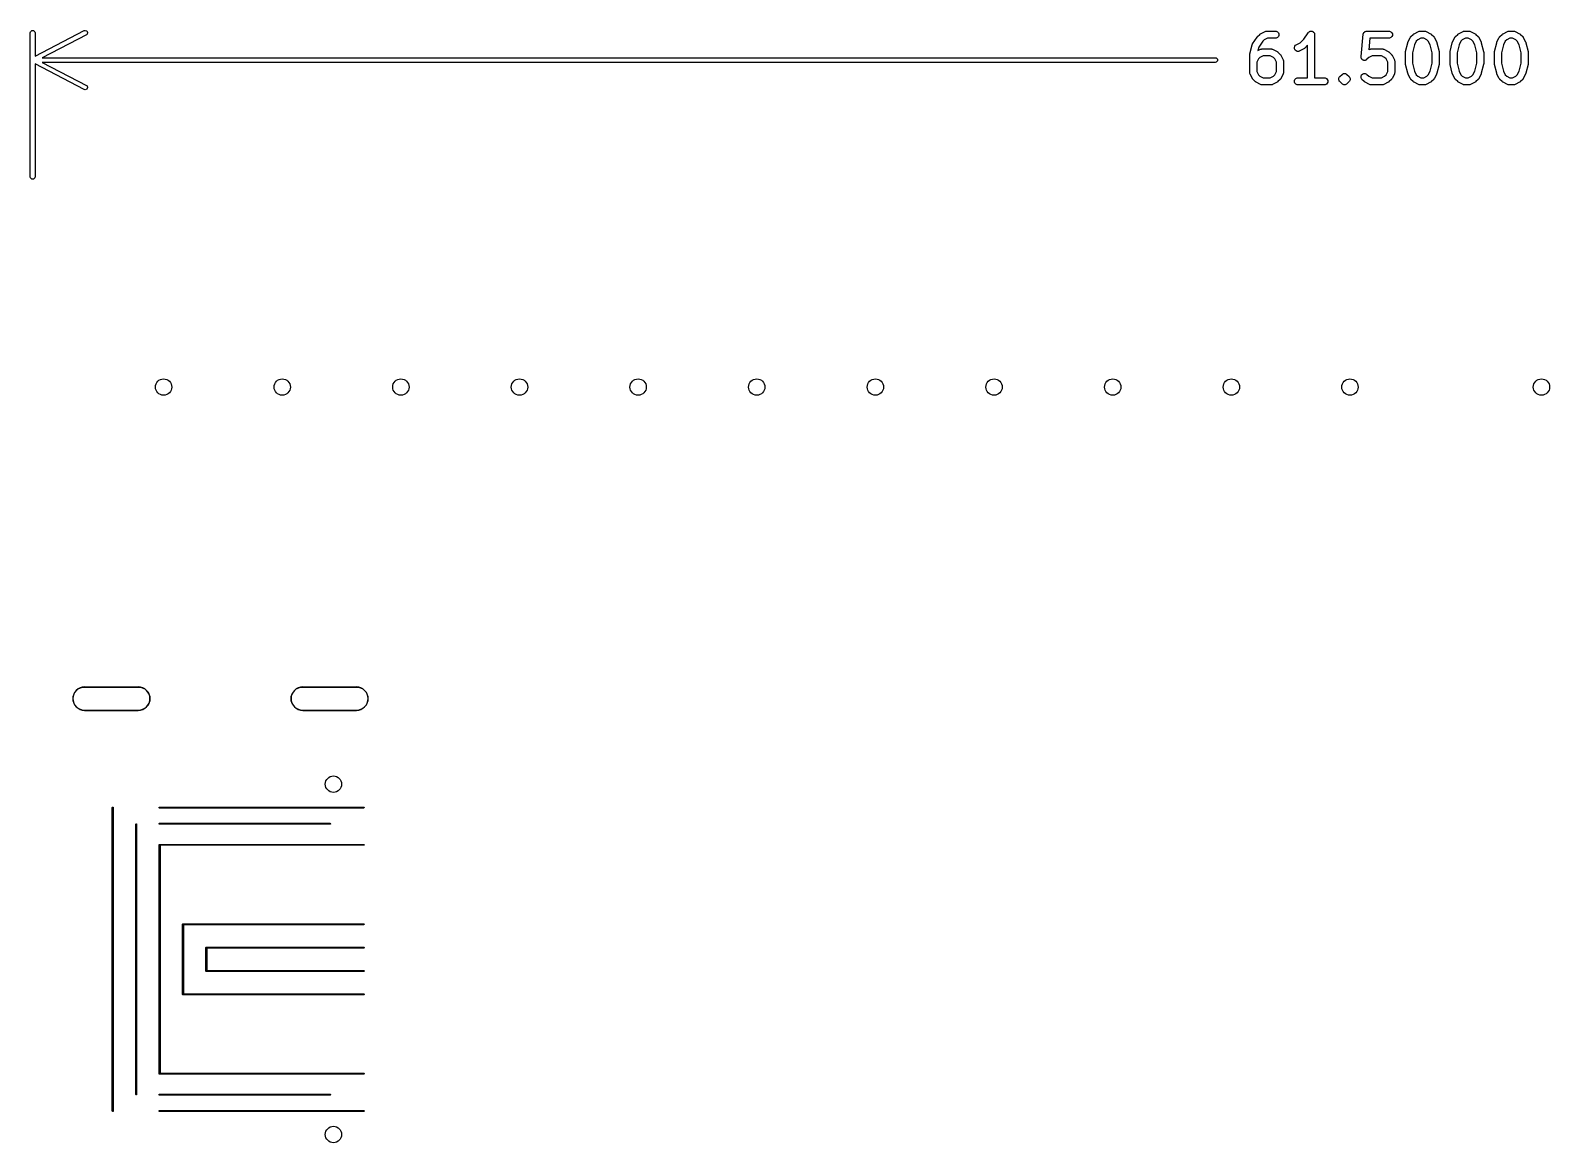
# Model space of a CAD drawing. Extents: x 2.08 to 4.67, y -4.81 to -2.77.
# Drawn here: x 2.085 to 3.365, y -3.708 to -2.77 of the extents above; entities that cross this region are included whole.
import ezdxf

# ---------------------------------------------------------------- set-up
doc = ezdxf.new("R2010")
doc.units = 0
doc.header["$MEASUREMENT"] = 0
doc.layers.add('BLACK', color=7, linetype='CONTINUOUS')

msp = doc.modelspace()

# ---------------------------------------------------------------- linework, layer by layer
at = {"layer": 'BLACK', "linetype": 'CONTINUOUS'}
for p, q in [((2.0846, -2.7722), (2.0848, -2.7714)), ((2.0846, -2.8937), (2.0846, -2.7722)), ((2.0848, -2.7714), (2.0859, -2.7704)), ((2.0859, -2.7704), (2.0874, -2.7704)), ((2.0874, -2.7704), (2.0884, -2.7714)), ((2.0884, -2.7714), (2.0886, -2.7722)), ((2.0886, -2.792), (2.1301, -2.7704)), ((2.0886, -2.7722), (2.0886, -2.792)), ((2.1319, -2.7739), (2.0947, -2.7933)), ((2.1301, -2.7704), (2.1308, -2.7702)), ((2.1308, -2.7702), (2.1322, -2.7707)), ((2.1325, -2.7735), (2.1319, -2.7739)), ((2.1322, -2.7707), (2.1329, -2.772)), ((2.1329, -2.772), (2.1325, -2.7735)), ((3.1148, -2.7815), (3.1186, -2.7759)), ((3.1186, -2.7759), (3.1187, -2.7757)), ((3.1186, -2.7759), (3.1186, -2.7759)), ((3.1186, -2.7759), (3.1186, -2.7759)), ((3.1187, -2.7757), (3.1189, -2.7755)), ((3.1189, -2.7755), (3.1208, -2.7736)), ((3.1189, -2.7755), (3.1189, -2.7755)), ((3.1189, -2.7755), (3.1189, -2.7755)), ((3.1208, -2.7736), (3.121, -2.7734)), ((3.121, -2.7734), (3.1211, -2.7734)), ((3.1211, -2.7734), (3.1212, -2.7733)), ((3.1212, -2.7733), (3.1213, -2.7732)), ((3.1213, -2.7732), (3.1216, -2.773)), ((3.1213, -2.7732), (3.1213, -2.7732)), ((3.1216, -2.773), (3.1253, -2.7712)), ((3.1246, -2.7781), (3.1233, -2.7794)), ((3.1273, -2.7768), (3.1246, -2.7781)), ((3.1253, -2.7712), (3.1259, -2.771)), ((3.1259, -2.771), (3.126, -2.771)), ((3.126, -2.771), (3.1261, -2.7709)), ((3.1261, -2.7709), (3.1266, -2.7709)), ((3.1266, -2.7709), (3.1341, -2.7709)), ((3.1341, -2.7768), (3.1273, -2.7768)), ((3.1341, -2.7709), (3.1347, -2.7709)), ((3.1347, -2.7767), (3.1341, -2.7768)), ((3.1347, -2.7709), (3.1358, -2.7714)), ((3.1358, -2.7763), (3.1347, -2.7767)), ((3.1358, -2.7714), (3.1366, -2.7722)), ((3.1366, -2.7755), (3.1358, -2.7763)), ((3.1366, -2.7722), (3.137, -2.7732)), ((3.137, -2.7744), (3.1366, -2.7755)), ((3.137, -2.7732), (3.137, -2.7744)), ((3.1549, -2.7808), (3.1581, -2.7776)), ((3.1581, -2.7776), (3.1617, -2.7722)), ((3.1617, -2.7722), (3.162, -2.7717)), ((3.1617, -2.7722), (3.1617, -2.7722)), ((3.1617, -2.7722), (3.1617, -2.7722)), ((3.1617, -2.7722), (3.1617, -2.7722)), ((3.162, -2.7717), (3.1623, -2.7716)), ((3.1623, -2.7716), (3.1625, -2.7714)), ((3.1625, -2.7714), (3.1628, -2.7712)), ((3.1628, -2.7712), (3.163, -2.7711)), ((3.163, -2.7711), (3.1633, -2.771)), ((3.1633, -2.771), (3.1636, -2.7709)), ((3.1636, -2.7709), (3.1638, -2.7709)), ((3.1638, -2.7709), (3.1641, -2.7709)), ((3.1641, -2.7709), (3.1644, -2.7709)), ((3.1644, -2.7709), (3.1647, -2.7709)), ((3.1647, -2.7709), (3.165, -2.771)), ((3.165, -2.771), (3.1653, -2.7711)), ((3.1653, -2.7711), (3.1655, -2.7712)), ((3.1655, -2.7712), (3.1658, -2.7714)), ((3.1658, -2.7714), (3.166, -2.7716)), ((3.166, -2.7716), (3.1662, -2.7717)), ((3.1662, -2.7717), (3.1664, -2.772)), ((3.1664, -2.772), (3.1666, -2.7722)), ((3.1666, -2.7722), (3.1667, -2.7724)), ((3.1667, -2.7724), (3.1669, -2.7727)), ((3.1669, -2.7727), (3.1669, -2.773)), ((3.1669, -2.773), (3.167, -2.7732)), ((3.167, -2.7732), (3.1671, -2.7738)), ((3.1671, -2.7738), (3.1671, -2.7738)), ((3.1671, -2.7738), (3.1671, -2.7738)), ((3.1671, -2.7738), (3.1671, -2.7738)), ((3.1671, -2.7738), (3.1671, -2.8102)), ((3.2062, -2.7923), (3.2081, -2.7735)), ((3.2081, -2.7732), (3.2082, -2.773)), ((3.2081, -2.7733), (3.2081, -2.7732)), ((3.2081, -2.7732), (3.2081, -2.7732)), ((3.2081, -2.7735), (3.2081, -2.7733)), ((3.2082, -2.773), (3.2084, -2.7726)), ((3.2084, -2.7726), (3.2085, -2.7722)), ((3.2085, -2.7722), (3.2087, -2.7721)), ((3.2087, -2.7719), (3.2091, -2.7717)), ((3.2087, -2.7721), (3.2087, -2.7719)), ((3.2091, -2.7717), (3.2094, -2.7714)), ((3.2094, -2.7714), (3.2095, -2.7713)), ((3.2095, -2.7713), (3.2096, -2.7712)), ((3.2096, -2.7712), (3.21, -2.7711)), ((3.21, -2.7711), (3.2104, -2.7709)), ((3.2104, -2.7709), (3.2106, -2.7709)), ((3.2106, -2.7709), (3.2107, -2.7709)), ((3.2107, -2.7709), (3.2108, -2.7709)), ((3.2108, -2.7709), (3.211, -2.7709)), ((3.211, -2.7709), (3.2298, -2.7709)), ((3.2137, -2.7768), (3.2127, -2.7865)), ((3.2298, -2.7768), (3.2137, -2.7768)), ((3.2298, -2.7709), (3.2303, -2.7709)), ((3.2303, -2.7767), (3.2298, -2.7768)), ((3.2303, -2.7709), (3.2314, -2.7714)), ((3.2314, -2.7763), (3.2303, -2.7767)), ((3.2314, -2.7714), (3.2322, -2.7722)), ((3.2322, -2.7755), (3.2314, -2.7763)), ((3.2322, -2.7722), (3.2326, -2.7732)), ((3.2326, -2.7744), (3.2322, -2.7755)), ((3.2326, -2.7732), (3.2326, -2.7744)), ((3.2459, -2.78), (3.2477, -2.7762)), ((3.2477, -2.7762), (3.2479, -2.776)), ((3.2479, -2.7759), (3.248, -2.7758)), ((3.2479, -2.776), (3.2479, -2.7759)), ((3.248, -2.7758), (3.2481, -2.7757)), ((3.248, -2.7758), (3.248, -2.7758)), ((3.2481, -2.7757), (3.2483, -2.7755)), ((3.2483, -2.7755), (3.2502, -2.7736)), ((3.2502, -2.7736), (3.2504, -2.7734)), ((3.2504, -2.7734), (3.2505, -2.7733)), ((3.2504, -2.7734), (3.2504, -2.7734)), ((3.2505, -2.7733), (3.2506, -2.7732)), ((3.2506, -2.7732), (3.2507, -2.7732)), ((3.2507, -2.7732), (3.2509, -2.773)), ((3.2509, -2.773), (3.2547, -2.7712)), ((3.254, -2.7781), (3.2528, -2.7793)), ((3.2567, -2.7768), (3.254, -2.7781)), ((3.2547, -2.7712), (3.2552, -2.771)), ((3.2552, -2.771), (3.2553, -2.771)), ((3.2553, -2.771), (3.2554, -2.7709)), ((3.2554, -2.7709), (3.256, -2.7709)), ((3.256, -2.7709), (3.2597, -2.7709)), ((3.2591, -2.7768), (3.2567, -2.7768)), ((3.2617, -2.7781), (3.2591, -2.7768)), ((3.2597, -2.7709), (3.2603, -2.7709)), ((3.2603, -2.7709), (3.2604, -2.771)), ((3.2604, -2.771), (3.2605, -2.771)), ((3.2605, -2.771), (3.2611, -2.7712)), ((3.2611, -2.7712), (3.2648, -2.773)), ((3.2629, -2.7793), (3.2617, -2.7781)), ((3.2648, -2.773), (3.2651, -2.7732)), ((3.2651, -2.7732), (3.2651, -2.7732)), ((3.2651, -2.7732), (3.2652, -2.7733)), ((3.2652, -2.7733), (3.2653, -2.7734)), ((3.2653, -2.7734), (3.2654, -2.7734)), ((3.2654, -2.7734), (3.2656, -2.7736)), ((3.2656, -2.7736), (3.2675, -2.7755)), ((3.2675, -2.7755), (3.2676, -2.7757)), ((3.2676, -2.7757), (3.2677, -2.7758)), ((3.2677, -2.7758), (3.2678, -2.7758)), ((3.2678, -2.7758), (3.2678, -2.7759)), ((3.2678, -2.7759), (3.2679, -2.776)), ((3.2679, -2.776), (3.268, -2.7762)), ((3.268, -2.7762), (3.2699, -2.78)), ((3.2834, -2.78), (3.2852, -2.7762)), ((3.2852, -2.7762), (3.2854, -2.776)), ((3.2854, -2.7759), (3.2855, -2.7758)), ((3.2854, -2.776), (3.2854, -2.7759)), ((3.2855, -2.7758), (3.2856, -2.7757)), ((3.2855, -2.7758), (3.2855, -2.7758)), ((3.2856, -2.7757), (3.2858, -2.7755)), ((3.2858, -2.7755), (3.2877, -2.7736)), ((3.2877, -2.7736), (3.2879, -2.7734)), ((3.2879, -2.7734), (3.288, -2.7733)), ((3.2879, -2.7734), (3.2879, -2.7734)), ((3.288, -2.7733), (3.2881, -2.7732)), ((3.2881, -2.7732), (3.2882, -2.7732)), ((3.2882, -2.7732), (3.2884, -2.773)), ((3.2884, -2.773), (3.2922, -2.7712)), ((3.2915, -2.7781), (3.2903, -2.7793)), ((3.2942, -2.7768), (3.2915, -2.7781)), ((3.2922, -2.7712), (3.2927, -2.771)), ((3.2927, -2.771), (3.2928, -2.771)), ((3.2928, -2.771), (3.2929, -2.7709)), ((3.2929, -2.7709), (3.2935, -2.7709)), ((3.2935, -2.7709), (3.2972, -2.7709)), ((3.2965, -2.7768), (3.2942, -2.7768)), ((3.2992, -2.7781), (3.2965, -2.7768)), ((3.2972, -2.7709), (3.2978, -2.7709)), ((3.2978, -2.7709), (3.2979, -2.771)), ((3.2979, -2.771), (3.298, -2.771)), ((3.298, -2.771), (3.2986, -2.7712)), ((3.2986, -2.7712), (3.3023, -2.773)), ((3.3004, -2.7793), (3.2992, -2.7781)), ((3.3023, -2.773), (3.3026, -2.7732)), ((3.3026, -2.7732), (3.3026, -2.7732)), ((3.3026, -2.7732), (3.3027, -2.7733)), ((3.3027, -2.7733), (3.3028, -2.7734)), ((3.3028, -2.7734), (3.3029, -2.7734)), ((3.3029, -2.7734), (3.3031, -2.7736)), ((3.3031, -2.7736), (3.305, -2.7755)), ((3.305, -2.7755), (3.3051, -2.7757)), ((3.3051, -2.7757), (3.3052, -2.7758)), ((3.3052, -2.7758), (3.3053, -2.7758)), ((3.3053, -2.7758), (3.3053, -2.7759)), ((3.3053, -2.7759), (3.3054, -2.776)), ((3.3054, -2.776), (3.3055, -2.7762)), ((3.3055, -2.7762), (3.3074, -2.78)), ((3.3208, -2.78), (3.3227, -2.7762)), ((3.3227, -2.7762), (3.3229, -2.776)), ((3.3229, -2.7759), (3.323, -2.7758)), ((3.3229, -2.776), (3.3229, -2.7759)), ((3.323, -2.7758), (3.3231, -2.7757)), ((3.323, -2.7758), (3.323, -2.7758)), ((3.3231, -2.7757), (3.3233, -2.7755)), ((3.3233, -2.7755), (3.3252, -2.7736)), ((3.3252, -2.7736), (3.3254, -2.7734)), ((3.3254, -2.7734), (3.3255, -2.7733)), ((3.3254, -2.7734), (3.3254, -2.7734)), ((3.3255, -2.7733), (3.3256, -2.7732)), ((3.3256, -2.7732), (3.3257, -2.7732)), ((3.3257, -2.7732), (3.3259, -2.773)), ((3.3259, -2.773), (3.3297, -2.7712)), ((3.329, -2.7781), (3.3278, -2.7793)), ((3.3317, -2.7768), (3.329, -2.7781)), ((3.3297, -2.7712), (3.3302, -2.771)), ((3.3302, -2.771), (3.3303, -2.771)), ((3.3303, -2.771), (3.3304, -2.7709)), ((3.3304, -2.7709), (3.331, -2.7709)), ((3.331, -2.7709), (3.3347, -2.7709)), ((3.334, -2.7768), (3.3317, -2.7768)), ((3.3367, -2.7781), (3.334, -2.7768)), ((3.3347, -2.7709), (3.3353, -2.7709)), ((3.3353, -2.7709), (3.3354, -2.771)), ((3.3354, -2.771), (3.3355, -2.771)), ((3.3355, -2.771), (3.3361, -2.7712)), ((3.3361, -2.7712), (3.3398, -2.773)), ((3.3379, -2.7793), (3.3367, -2.7781)), ((3.3398, -2.773), (3.3401, -2.7732)), ((3.3401, -2.7732), (3.3401, -2.7732)), ((3.3401, -2.7732), (3.3402, -2.7733)), ((3.3402, -2.7733), (3.3403, -2.7734)), ((3.3403, -2.7734), (3.3404, -2.7734)), ((3.3404, -2.7734), (3.3406, -2.7736)), ((3.3406, -2.7736), (3.3425, -2.7755)), ((3.3425, -2.7755), (3.3426, -2.7757)), ((3.3426, -2.7757), (3.3427, -2.7758)), ((3.3427, -2.7758), (3.3428, -2.7758)), ((3.3428, -2.7758), (3.3428, -2.7759)), ((3.3428, -2.7759), (3.3428, -2.776)), ((3.3428, -2.776), (3.343, -2.7762)), ((3.343, -2.7762), (3.3449, -2.78)), ((3.1124, -2.7905), (3.1125, -2.7903)), ((3.1124, -2.7906), (3.1124, -2.7905)), ((3.1124, -2.7907), (3.1124, -2.7906)), ((3.1124, -2.8057), (3.1124, -2.7907)), ((3.1125, -2.79), (3.1144, -2.7825)), ((3.1125, -2.7901), (3.1125, -2.79)), ((3.1125, -2.7903), (3.1125, -2.7901)), ((3.1125, -2.7901), (3.1125, -2.7901)), ((3.1144, -2.7825), (3.1145, -2.7821)), ((3.1145, -2.7821), (3.1146, -2.782)), ((3.1145, -2.7821), (3.1145, -2.7821)), ((3.1146, -2.7819), (3.1148, -2.7815)), ((3.1146, -2.782), (3.1146, -2.7819)), ((3.1146, -2.7819), (3.1146, -2.7819)), ((3.12, -2.7844), (3.1193, -2.7873)), ((3.1193, -2.7873), (3.1216, -2.7862)), ((3.1233, -2.7794), (3.12, -2.7844)), ((3.1216, -2.7862), (3.1221, -2.786)), ((3.1221, -2.786), (3.1222, -2.786)), ((3.1222, -2.786), (3.1223, -2.7859)), ((3.1223, -2.7859), (3.1229, -2.7859)), ((3.1229, -2.7859), (3.1304, -2.7859)), ((3.1304, -2.7859), (3.131, -2.7859)), ((3.131, -2.7859), (3.1311, -2.786)), ((3.1311, -2.786), (3.1312, -2.786)), ((3.1312, -2.786), (3.1317, -2.7862)), ((3.1317, -2.7862), (3.1355, -2.788)), ((3.1355, -2.788), (3.1357, -2.7882)), ((3.1357, -2.7882), (3.1358, -2.7882)), ((3.1358, -2.7882), (3.1359, -2.7883)), ((3.1359, -2.7883), (3.1359, -2.7884)), ((3.1359, -2.7884), (3.136, -2.7884)), ((3.136, -2.7884), (3.1362, -2.7886)), ((3.1362, -2.7886), (3.1381, -2.7905)), ((3.1381, -2.7905), (3.1383, -2.7907)), ((3.1383, -2.7907), (3.1383, -2.7907)), ((3.1383, -2.7907), (3.1384, -2.7908)), ((3.1384, -2.7908), (3.1385, -2.7909)), ((3.1385, -2.7909), (3.1385, -2.791)), ((3.1385, -2.791), (3.1387, -2.7912)), ((3.1387, -2.7912), (3.1405, -2.795)), ((3.15, -2.7847), (3.1503, -2.7836)), ((3.15, -2.7858), (3.15, -2.7847)), ((3.1506, -2.7869), (3.15, -2.7858)), ((3.1503, -2.7836), (3.1511, -2.7827)), ((3.1514, -2.7876), (3.1506, -2.7869)), ((3.1511, -2.7827), (3.1516, -2.7824)), ((3.1525, -2.788), (3.1514, -2.7876)), ((3.1516, -2.7824), (3.1549, -2.7808)), ((3.1537, -2.7879), (3.1525, -2.788)), ((3.1542, -2.7877), (3.1537, -2.7879)), ((3.158, -2.7858), (3.1542, -2.7877)), ((3.1582, -2.7857), (3.158, -2.7858)), ((3.1583, -2.7856), (3.1582, -2.7857)), ((3.1584, -2.7856), (3.1583, -2.7856)), ((3.1585, -2.7855), (3.1584, -2.7855)), ((3.1584, -2.7855), (3.1584, -2.7856)), ((3.1587, -2.7853), (3.1585, -2.7855)), ((3.1612, -2.7828), (3.1587, -2.7853)), ((3.1612, -2.8102), (3.1612, -2.7828)), ((3.2127, -2.7865), (3.2134, -2.7862)), ((3.2134, -2.7862), (3.214, -2.786)), ((3.214, -2.786), (3.2141, -2.786)), ((3.2141, -2.786), (3.2142, -2.7859)), ((3.2142, -2.7859), (3.2148, -2.7859)), ((3.2148, -2.7859), (3.2241, -2.7859)), ((3.2241, -2.7859), (3.2247, -2.7859)), ((3.2247, -2.7859), (3.2248, -2.786)), ((3.2248, -2.786), (3.2249, -2.786)), ((3.2249, -2.786), (3.2254, -2.7862)), ((3.2254, -2.7862), (3.2292, -2.788)), ((3.2292, -2.788), (3.2294, -2.7882)), ((3.2294, -2.7882), (3.2295, -2.7882)), ((3.2295, -2.7882), (3.2296, -2.7883)), ((3.2296, -2.7883), (3.2297, -2.7884)), ((3.2297, -2.7884), (3.2297, -2.7884)), ((3.2297, -2.7884), (3.23, -2.7886)), ((3.23, -2.7886), (3.2318, -2.7905)), ((3.2318, -2.7905), (3.232, -2.7907)), ((3.232, -2.7907), (3.2321, -2.7907)), ((3.2321, -2.7907), (3.2321, -2.7908)), ((3.2321, -2.7908), (3.2322, -2.7909)), ((3.2322, -2.7909), (3.2322, -2.791)), ((3.2322, -2.791), (3.2324, -2.7912)), ((3.2324, -2.7912), (3.2343, -2.795)), ((3.2437, -2.7882), (3.2438, -2.7881)), ((3.2437, -2.7885), (3.2437, -2.7882)), ((3.2437, -2.7882), (3.2437, -2.7882)), ((3.2437, -2.7887), (3.2437, -2.7885)), ((3.2437, -2.7888), (3.2437, -2.7887)), ((3.2437, -2.7887), (3.2437, -2.7887)), ((3.2437, -2.7982), (3.2437, -2.7888)), ((3.2438, -2.7881), (3.2456, -2.7806)), ((3.2456, -2.7806), (3.2457, -2.7806)), ((3.2457, -2.7803), (3.2458, -2.78)), ((3.2457, -2.7805), (3.2457, -2.7803)), ((3.2457, -2.7806), (3.2457, -2.7805)), ((3.2458, -2.78), (3.2458, -2.78)), ((3.2458, -2.78), (3.2459, -2.78)), ((3.2513, -2.7823), (3.2496, -2.7892)), ((3.2496, -2.7892), (3.2496, -2.7978)), ((3.2528, -2.7793), (3.2513, -2.7823)), ((3.2645, -2.7823), (3.2629, -2.7793)), ((3.2662, -2.7892), (3.2645, -2.7823)), ((3.2662, -2.7978), (3.2662, -2.7892)), ((3.2699, -2.78), (3.2699, -2.78)), ((3.2699, -2.78), (3.2699, -2.78)), ((3.2699, -2.78), (3.27, -2.7803)), ((3.27, -2.7803), (3.2701, -2.7805)), ((3.2701, -2.7805), (3.2701, -2.7806)), ((3.2701, -2.7806), (3.2701, -2.7806)), ((3.2701, -2.7806), (3.272, -2.7881)), ((3.272, -2.7881), (3.272, -2.7882)), ((3.272, -2.7882), (3.272, -2.7882)), ((3.272, -2.7882), (3.272, -2.7885)), ((3.272, -2.7885), (3.2721, -2.7887)), ((3.2721, -2.7887), (3.2721, -2.7887)), ((3.2721, -2.7887), (3.2721, -2.7888)), ((3.2721, -2.7888), (3.2721, -2.7982)), ((3.2812, -2.7882), (3.2813, -2.7881)), ((3.2812, -2.7885), (3.2812, -2.7882)), ((3.2812, -2.7882), (3.2812, -2.7882)), ((3.2812, -2.7887), (3.2812, -2.7885)), ((3.2812, -2.7888), (3.2812, -2.7887)), ((3.2812, -2.7887), (3.2812, -2.7887)), ((3.2812, -2.7982), (3.2812, -2.7888)), ((3.2813, -2.7881), (3.2831, -2.7806)), ((3.2831, -2.7805), (3.2832, -2.7803)), ((3.2831, -2.7806), (3.2831, -2.7805)), ((3.2831, -2.7806), (3.2831, -2.7806)), ((3.2832, -2.7803), (3.2833, -2.78)), ((3.2833, -2.78), (3.2833, -2.78)), ((3.2833, -2.78), (3.2834, -2.78)), ((3.2888, -2.7823), (3.2871, -2.7892)), ((3.2871, -2.7892), (3.2871, -2.7978)), ((3.2903, -2.7793), (3.2888, -2.7823)), ((3.302, -2.7823), (3.3004, -2.7793)), ((3.3037, -2.7892), (3.302, -2.7823)), ((3.3037, -2.7978), (3.3037, -2.7892)), ((3.3074, -2.78), (3.3074, -2.78)), ((3.3074, -2.78), (3.3074, -2.78)), ((3.3074, -2.78), (3.3075, -2.7803)), ((3.3075, -2.7803), (3.3076, -2.7805)), ((3.3076, -2.7805), (3.3076, -2.7806)), ((3.3076, -2.7806), (3.3076, -2.7806)), ((3.3076, -2.7806), (3.3095, -2.7881)), ((3.3095, -2.7881), (3.3095, -2.7882)), ((3.3095, -2.7882), (3.3095, -2.7882)), ((3.3095, -2.7882), (3.3095, -2.7885)), ((3.3095, -2.7885), (3.3096, -2.7887)), ((3.3096, -2.7887), (3.3096, -2.7887)), ((3.3096, -2.7887), (3.3096, -2.7888)), ((3.3096, -2.7888), (3.3096, -2.7982)), ((3.3187, -2.7882), (3.3188, -2.7881)), ((3.3187, -2.7885), (3.3187, -2.7882)), ((3.3187, -2.7882), (3.3187, -2.7882)), ((3.3187, -2.7887), (3.3187, -2.7885)), ((3.3187, -2.7888), (3.3187, -2.7887)), ((3.3187, -2.7887), (3.3187, -2.7887)), ((3.3187, -2.7982), (3.3187, -2.7888)), ((3.3188, -2.7881), (3.3206, -2.7806)), ((3.3206, -2.7805), (3.3207, -2.7803)), ((3.3206, -2.7806), (3.3206, -2.7805)), ((3.3206, -2.7806), (3.3206, -2.7806)), ((3.3207, -2.7803), (3.3208, -2.78)), ((3.3208, -2.78), (3.3208, -2.78)), ((3.3208, -2.78), (3.3208, -2.78)), ((3.3263, -2.7823), (3.3246, -2.7892)), ((3.3246, -2.7892), (3.3246, -2.7978)), ((3.3278, -2.7793), (3.3263, -2.7823)), ((3.3395, -2.7823), (3.3379, -2.7793)), ((3.3412, -2.7892), (3.3395, -2.7823)), ((3.3412, -2.7978), (3.3412, -2.7892)), ((3.3449, -2.78), (3.3449, -2.78)), ((3.3449, -2.78), (3.3449, -2.78)), ((3.3449, -2.78), (3.345, -2.7803)), ((3.345, -2.7803), (3.3451, -2.7805)), ((3.3451, -2.7805), (3.3451, -2.7806)), ((3.3451, -2.7806), (3.3451, -2.7806)), ((3.3451, -2.7806), (3.347, -2.7881)), ((3.347, -2.7881), (3.347, -2.7882)), ((3.347, -2.7882), (3.347, -2.7882)), ((3.347, -2.7882), (3.347, -2.7885)), ((3.347, -2.7885), (3.3471, -2.7887)), ((3.3471, -2.7887), (3.3471, -2.7887)), ((3.3471, -2.7887), (3.3471, -2.7888)), ((3.3471, -2.7888), (3.3471, -2.7982)), ((2.1301, -2.8201), (2.0886, -2.7985)), ((2.0886, -2.7985), (2.0886, -2.8937)), ((2.0947, -2.7933), (3.0833, -2.7933)), ((3.0833, -2.7972), (2.0947, -2.7972)), ((2.0947, -2.7972), (2.1319, -2.8166)), ((3.0833, -2.7933), (3.084, -2.7935)), ((3.084, -2.7971), (3.0833, -2.7972)), ((3.084, -2.7935), (3.0851, -2.7945)), ((3.0851, -2.796), (3.084, -2.7971)), ((3.0851, -2.7945), (3.0851, -2.796)), ((3.1197, -2.7943), (3.1183, -2.797)), ((3.1183, -2.797), (3.1183, -2.805)), ((3.1209, -2.7931), (3.1197, -2.7943)), ((3.1236, -2.7918), (3.1209, -2.7931)), ((3.1297, -2.7918), (3.1236, -2.7918)), ((3.1324, -2.7931), (3.1297, -2.7918)), ((3.1336, -2.7943), (3.1324, -2.7931)), ((3.1349, -2.797), (3.1336, -2.7943)), ((3.1349, -2.805), (3.1349, -2.797)), ((3.1405, -2.795), (3.1407, -2.7955)), ((3.1407, -2.7955), (3.1407, -2.7956)), ((3.1407, -2.7956), (3.1408, -2.7957)), ((3.1408, -2.7957), (3.1408, -2.7963)), ((3.1408, -2.7963), (3.1408, -2.8057)), ((3.2062, -2.7928), (3.2062, -2.7923)), ((3.2062, -2.793), (3.2062, -2.7928)), ((3.2062, -2.7931), (3.2062, -2.793)), ((3.2064, -2.7935), (3.2062, -2.7931)), ((3.2065, -2.7939), (3.2064, -2.7935)), ((3.2066, -2.7941), (3.2065, -2.7939)), ((3.2067, -2.7942), (3.2066, -2.7941)), ((3.207, -2.7945), (3.2067, -2.7942)), ((3.2073, -2.7948), (3.207, -2.7945)), ((3.2074, -2.7949), (3.2073, -2.7948)), ((3.2075, -2.795), (3.2074, -2.7949)), ((3.2079, -2.7952), (3.2075, -2.795)), ((3.2083, -2.7954), (3.2079, -2.7952)), ((3.2084, -2.7954), (3.2083, -2.7954)), ((3.2086, -2.7955), (3.2084, -2.7954)), ((3.209, -2.7955), (3.2086, -2.7955)), ((3.2094, -2.7955), (3.209, -2.7955)), ((3.2096, -2.7955), (3.2094, -2.7955)), ((3.2097, -2.7955), (3.2096, -2.7955)), ((3.2101, -2.7953), (3.2097, -2.7955)), ((3.2105, -2.7952), (3.2101, -2.7953)), ((3.2106, -2.7951), (3.2105, -2.7952)), ((3.2108, -2.795), (3.2106, -2.7951)), ((3.2112, -2.7946), (3.2108, -2.795)), ((3.2128, -2.7931), (3.2112, -2.7946)), ((3.2155, -2.7918), (3.2128, -2.7931)), ((3.2234, -2.7918), (3.2155, -2.7918)), ((3.2261, -2.7931), (3.2234, -2.7918)), ((3.2273, -2.7943), (3.2261, -2.7931)), ((3.2287, -2.797), (3.2273, -2.7943)), ((3.2287, -2.805), (3.2287, -2.797)), ((3.2343, -2.795), (3.2345, -2.7955)), ((3.2345, -2.7955), (3.2345, -2.7956)), ((3.2345, -2.7956), (3.2345, -2.7957)), ((3.2345, -2.7957), (3.2346, -2.7963)), ((3.2346, -2.7963), (3.2346, -2.8057)), ((3.2437, -2.7983), (3.2437, -2.7982)), ((3.2437, -2.7985), (3.2437, -2.7983)), ((3.2437, -2.7983), (3.2437, -2.7983)), ((3.2437, -2.7988), (3.2437, -2.7985)), ((3.2438, -2.7989), (3.2437, -2.7988)), ((3.2437, -2.7988), (3.2437, -2.7988)), ((3.2456, -2.8064), (3.2438, -2.7989)), ((3.2496, -2.7978), (3.2513, -2.8047)), ((3.2645, -2.8047), (3.2662, -2.7978)), ((3.272, -2.7989), (3.2701, -2.8064)), ((3.2721, -2.7983), (3.272, -2.7985)), ((3.272, -2.7985), (3.272, -2.7988)), ((3.272, -2.7988), (3.272, -2.7988)), ((3.272, -2.7988), (3.272, -2.7989)), ((3.2721, -2.7982), (3.2721, -2.7983)), ((3.2721, -2.7983), (3.2721, -2.7983)), ((3.2812, -2.7983), (3.2812, -2.7982)), ((3.2812, -2.7985), (3.2812, -2.7983)), ((3.2812, -2.7983), (3.2812, -2.7983)), ((3.2812, -2.7988), (3.2812, -2.7985)), ((3.2813, -2.7989), (3.2812, -2.7988)), ((3.2812, -2.7988), (3.2812, -2.7988)), ((3.2831, -2.8064), (3.2813, -2.7989)), ((3.2871, -2.7978), (3.2888, -2.8047)), ((3.302, -2.8047), (3.3037, -2.7978)), ((3.3095, -2.7989), (3.3076, -2.8064)), ((3.3096, -2.7983), (3.3095, -2.7985)), ((3.3095, -2.7985), (3.3095, -2.7988)), ((3.3095, -2.7988), (3.3095, -2.7988)), ((3.3095, -2.7988), (3.3095, -2.7989)), ((3.3096, -2.7982), (3.3096, -2.7983)), ((3.3096, -2.7983), (3.3096, -2.7983)), ((3.3187, -2.7983), (3.3187, -2.7982)), ((3.3187, -2.7985), (3.3187, -2.7983)), ((3.3187, -2.7983), (3.3187, -2.7983)), ((3.3187, -2.7988), (3.3187, -2.7985)), ((3.3188, -2.7989), (3.3187, -2.7988)), ((3.3187, -2.7988), (3.3187, -2.7988)), ((3.3206, -2.8064), (3.3188, -2.7989)), ((3.3246, -2.7978), (3.3263, -2.8047)), ((3.3395, -2.8047), (3.3412, -2.7978)), ((3.347, -2.7989), (3.3451, -2.8064)), ((3.3471, -2.7983), (3.347, -2.7985)), ((3.347, -2.7985), (3.347, -2.7988)), ((3.347, -2.7988), (3.347, -2.7988)), ((3.347, -2.7988), (3.347, -2.7989)), ((3.3471, -2.7982), (3.3471, -2.7983)), ((3.3471, -2.7983), (3.3471, -2.7983)), ((2.1319, -2.8166), (2.1325, -2.8171)), ((2.1325, -2.8171), (2.1329, -2.8185)), ((3.1125, -2.8063), (3.1124, -2.8057)), ((3.1125, -2.8064), (3.1125, -2.8063)), ((3.1125, -2.8065), (3.1125, -2.8064)), ((3.1128, -2.807), (3.1125, -2.8065)), ((3.1146, -2.8108), (3.1128, -2.807)), ((3.1148, -2.811), (3.1146, -2.8108)), ((3.1148, -2.8111), (3.1148, -2.811)), ((3.1149, -2.8112), (3.1148, -2.8111)), ((3.115, -2.8113), (3.1149, -2.8112)), ((3.1149, -2.8112), (3.1149, -2.8112)), ((3.1152, -2.8115), (3.115, -2.8113)), ((3.1171, -2.8134), (3.1152, -2.8115)), ((3.1173, -2.8136), (3.1171, -2.8134)), ((3.1174, -2.8137), (3.1173, -2.8136)), ((3.1173, -2.8136), (3.1173, -2.8136)), ((3.1175, -2.8138), (3.1174, -2.8137)), ((3.1176, -2.8138), (3.1175, -2.8138)), ((3.1178, -2.8139), (3.1176, -2.8138)), ((3.1216, -2.8158), (3.1178, -2.8139)), ((3.1183, -2.805), (3.1197, -2.8077)), ((3.1197, -2.8077), (3.1209, -2.8089)), ((3.1209, -2.8089), (3.1236, -2.8102)), ((3.1221, -2.816), (3.1216, -2.8158)), ((3.1222, -2.816), (3.1221, -2.816)), ((3.1223, -2.8161), (3.1222, -2.816)), ((3.1229, -2.8161), (3.1223, -2.8161)), ((3.1304, -2.8161), (3.1229, -2.8161)), ((3.1236, -2.8102), (3.1297, -2.8102)), ((3.1297, -2.8102), (3.1324, -2.8089)), ((3.131, -2.8161), (3.1304, -2.8161)), ((3.1311, -2.816), (3.131, -2.8161)), ((3.1312, -2.816), (3.1311, -2.816)), ((3.1317, -2.8158), (3.1312, -2.816)), ((3.1355, -2.8139), (3.1317, -2.8158)), ((3.1324, -2.8089), (3.1336, -2.8077)), ((3.1336, -2.8077), (3.1349, -2.805)), ((3.1357, -2.8138), (3.1355, -2.8139)), ((3.1358, -2.8138), (3.1357, -2.8138)), ((3.1359, -2.8137), (3.1358, -2.8138)), ((3.136, -2.8136), (3.1359, -2.8136)), ((3.1359, -2.8136), (3.1359, -2.8137)), ((3.1362, -2.8134), (3.136, -2.8136)), ((3.1381, -2.8115), (3.1362, -2.8134)), ((3.1383, -2.8113), (3.1381, -2.8115)), ((3.1384, -2.8112), (3.1383, -2.8112)), ((3.1383, -2.8112), (3.1383, -2.8113)), ((3.1385, -2.8111), (3.1384, -2.8112)), ((3.1387, -2.8108), (3.1385, -2.811)), ((3.1385, -2.811), (3.1385, -2.8111)), ((3.1405, -2.807), (3.1387, -2.8108)), ((3.1407, -2.8065), (3.1405, -2.807)), ((3.1408, -2.8063), (3.1407, -2.8064)), ((3.1407, -2.8064), (3.1407, -2.8065)), ((3.1408, -2.8057), (3.1408, -2.8063)), ((3.15, -2.8126), (3.1504, -2.8115)), ((3.15, -2.8138), (3.15, -2.8126)), ((3.1504, -2.8148), (3.15, -2.8138)), ((3.1504, -2.8115), (3.1512, -2.8107)), ((3.1512, -2.8156), (3.1504, -2.8148)), ((3.1512, -2.8107), (3.1523, -2.8103)), ((3.1523, -2.8161), (3.1512, -2.8156)), ((3.1523, -2.8103), (3.1529, -2.8102)), ((3.1529, -2.8161), (3.1523, -2.8161)), ((3.1529, -2.8102), (3.1612, -2.8102)), ((3.1754, -2.8161), (3.1529, -2.8161)), ((3.1671, -2.8102), (3.1754, -2.8102)), ((3.1754, -2.8102), (3.176, -2.8103)), ((3.176, -2.8161), (3.1754, -2.8161)), ((3.176, -2.8103), (3.177, -2.8107)), ((3.177, -2.8156), (3.176, -2.8161)), ((3.177, -2.8107), (3.1778, -2.8115)), ((3.1778, -2.8148), (3.177, -2.8156)), ((3.1778, -2.8115), (3.1783, -2.8126)), ((3.1783, -2.8138), (3.1778, -2.8148)), ((3.1783, -2.8126), (3.1783, -2.8138)), ((3.1875, -2.8107), (3.1879, -2.8097)), ((3.1875, -2.8119), (3.1875, -2.8107)), ((3.1877, -2.8124), (3.1875, -2.8119)), ((3.1879, -2.8129), (3.1877, -2.8124)), ((3.1879, -2.8097), (3.1883, -2.8092)), ((3.1883, -2.8134), (3.1879, -2.8129)), ((3.1883, -2.8092), (3.1902, -2.8073)), ((3.1902, -2.8153), (3.1883, -2.8134)), ((3.1902, -2.8073), (3.1906, -2.807)), ((3.1906, -2.8156), (3.1902, -2.8153)), ((3.1906, -2.807), (3.1913, -2.8067)), ((3.1906, -2.807), (3.1906, -2.807)), ((3.1917, -2.8161), (3.1906, -2.8156)), ((3.1913, -2.8067), (3.1917, -2.8065)), ((3.1917, -2.8065), (3.1928, -2.8065)), ((3.1928, -2.8161), (3.1917, -2.8161)), ((3.1917, -2.8161), (3.1917, -2.8161)), ((3.1928, -2.8065), (3.1928, -2.8065)), ((3.1928, -2.8065), (3.1932, -2.8067)), ((3.1939, -2.8156), (3.1928, -2.8161)), ((3.1928, -2.8161), (3.1928, -2.8161)), ((3.1932, -2.8067), (3.1939, -2.807)), ((3.1939, -2.807), (3.1939, -2.807)), ((3.1939, -2.807), (3.1943, -2.8073)), ((3.1943, -2.8153), (3.1939, -2.8156)), ((3.1943, -2.8073), (3.1962, -2.8092)), ((3.1962, -2.8134), (3.1943, -2.8153)), ((3.1962, -2.8092), (3.1966, -2.8097)), ((3.1966, -2.8129), (3.1962, -2.8134)), ((3.1966, -2.8097), (3.197, -2.8107)), ((3.197, -2.8119), (3.1966, -2.8129)), ((3.197, -2.8107), (3.197, -2.8107)), ((3.197, -2.8107), (3.197, -2.8119)), ((3.2062, -2.8089), (3.2067, -2.8078)), ((3.2062, -2.81), (3.2062, -2.8089)), ((3.2067, -2.8111), (3.2062, -2.81)), ((3.2067, -2.8078), (3.2075, -2.807)), ((3.207, -2.8115), (3.2067, -2.8111)), ((3.2089, -2.8134), (3.207, -2.8115)), ((3.2075, -2.807), (3.2086, -2.8065)), ((3.2086, -2.8065), (3.2097, -2.8065)), ((3.2091, -2.8136), (3.2089, -2.8134)), ((3.2092, -2.8136), (3.2091, -2.8136)), ((3.2093, -2.8137), (3.2092, -2.8136)), ((3.2094, -2.8138), (3.2093, -2.8137)), ((3.2097, -2.8139), (3.2094, -2.8138)), ((3.2094, -2.8138), (3.2094, -2.8138)), ((3.2097, -2.8065), (3.2108, -2.807)), ((3.2134, -2.8158), (3.2097, -2.8139)), ((3.2108, -2.807), (3.2112, -2.8073)), ((3.2112, -2.8073), (3.2128, -2.8089)), ((3.2128, -2.8089), (3.2155, -2.8102)), ((3.214, -2.816), (3.2134, -2.8158)), ((3.2141, -2.816), (3.214, -2.816)), ((3.2142, -2.8161), (3.2141, -2.816)), ((3.2148, -2.8161), (3.2142, -2.8161)), ((3.2241, -2.8161), (3.2148, -2.8161)), ((3.2155, -2.8102), (3.2234, -2.8102)), ((3.2234, -2.8102), (3.2261, -2.8089)), ((3.2247, -2.8161), (3.2241, -2.8161)), ((3.2248, -2.816), (3.2247, -2.8161)), ((3.2249, -2.816), (3.2248, -2.816)), ((3.2254, -2.8158), (3.2249, -2.816)), ((3.2292, -2.8139), (3.2254, -2.8158)), ((3.2261, -2.8089), (3.2273, -2.8077)), ((3.2273, -2.8077), (3.2287, -2.805)), ((3.2294, -2.8138), (3.2292, -2.8139)), ((3.2295, -2.8138), (3.2294, -2.8138)), ((3.2296, -2.8137), (3.2295, -2.8138)), ((3.2297, -2.8136), (3.2296, -2.8137)), ((3.23, -2.8134), (3.2297, -2.8136)), ((3.2297, -2.8136), (3.2297, -2.8136)), ((3.2318, -2.8115), (3.23, -2.8134)), ((3.232, -2.8113), (3.2318, -2.8115)), ((3.2321, -2.8112), (3.232, -2.8113)), ((3.2322, -2.8111), (3.2321, -2.8112)), ((3.2321, -2.8112), (3.2321, -2.8112)), ((3.2324, -2.8108), (3.2322, -2.811)), ((3.2322, -2.811), (3.2322, -2.8111)), ((3.2343, -2.807), (3.2324, -2.8108)), ((3.2345, -2.8065), (3.2343, -2.807)), ((3.2346, -2.8057), (3.2345, -2.8063)), ((3.2345, -2.8063), (3.2345, -2.8064)), ((3.2345, -2.8064), (3.2345, -2.8065)), ((3.2457, -2.8064), (3.2456, -2.8064)), ((3.2457, -2.8065), (3.2457, -2.8064)), ((3.2457, -2.8067), (3.2457, -2.8065)), ((3.2458, -2.8069), (3.2457, -2.8067)), ((3.2458, -2.807), (3.2458, -2.8069)), ((3.2459, -2.807), (3.2458, -2.807)), ((3.2477, -2.8108), (3.2459, -2.807)), ((3.2479, -2.811), (3.2477, -2.8108)), ((3.2479, -2.8111), (3.2479, -2.811)), ((3.248, -2.8112), (3.2479, -2.8111)), ((3.2481, -2.8113), (3.248, -2.8112)), ((3.248, -2.8112), (3.248, -2.8112)), ((3.2483, -2.8115), (3.2481, -2.8113)), ((3.2502, -2.8134), (3.2483, -2.8115)), ((3.2504, -2.8136), (3.2502, -2.8134)), ((3.2505, -2.8137), (3.2504, -2.8136)), ((3.2504, -2.8136), (3.2504, -2.8136)), ((3.2506, -2.8138), (3.2505, -2.8137)), ((3.2507, -2.8138), (3.2506, -2.8138)), ((3.2509, -2.8139), (3.2507, -2.8138)), ((3.2547, -2.8158), (3.2509, -2.8139)), ((3.2513, -2.8047), (3.2528, -2.8077)), ((3.2528, -2.8077), (3.254, -2.8089)), ((3.254, -2.8089), (3.2567, -2.8102)), ((3.2552, -2.816), (3.2547, -2.8158)), ((3.2553, -2.816), (3.2552, -2.816)), ((3.2554, -2.8161), (3.2553, -2.816)), ((3.256, -2.8161), (3.2554, -2.8161)), ((3.2597, -2.8161), (3.256, -2.8161)), ((3.2567, -2.8102), (3.2591, -2.8102)), ((3.2591, -2.8102), (3.2617, -2.8089)), ((3.2603, -2.8161), (3.2597, -2.8161)), ((3.2604, -2.816), (3.2603, -2.8161)), ((3.2605, -2.816), (3.2604, -2.816)), ((3.2611, -2.8158), (3.2605, -2.816)), ((3.2648, -2.8139), (3.2611, -2.8158)), ((3.2617, -2.8089), (3.2629, -2.8077)), ((3.2629, -2.8077), (3.2645, -2.8047)), ((3.2651, -2.8138), (3.2648, -2.8139)), ((3.2652, -2.8137), (3.2651, -2.8138)), ((3.2651, -2.8138), (3.2651, -2.8138)), ((3.2653, -2.8136), (3.2652, -2.8137)), ((3.2654, -2.8136), (3.2653, -2.8136)), ((3.2656, -2.8134), (3.2654, -2.8136)), ((3.2675, -2.8115), (3.2656, -2.8134)), ((3.2676, -2.8113), (3.2675, -2.8115)), ((3.2677, -2.8112), (3.2676, -2.8113)), ((3.2678, -2.8112), (3.2677, -2.8112)), ((3.2679, -2.811), (3.2678, -2.8111)), ((3.2678, -2.8111), (3.2678, -2.8112)), ((3.268, -2.8108), (3.2679, -2.811)), ((3.2699, -2.807), (3.268, -2.8108)), ((3.27, -2.8067), (3.2699, -2.8069)), ((3.2699, -2.8069), (3.2699, -2.807)), ((3.2699, -2.807), (3.2699, -2.807)), ((3.2701, -2.8065), (3.27, -2.8067)), ((3.2701, -2.8064), (3.2701, -2.8064)), ((3.2701, -2.8064), (3.2701, -2.8065)), ((3.2831, -2.8065), (3.2831, -2.8064)), ((3.2831, -2.8064), (3.2831, -2.8064)), ((3.2832, -2.8067), (3.2831, -2.8065)), ((3.2833, -2.8069), (3.2832, -2.8067)), ((3.2833, -2.807), (3.2833, -2.8069)), ((3.2834, -2.807), (3.2833, -2.807)), ((3.2852, -2.8108), (3.2834, -2.807)), ((3.2854, -2.811), (3.2852, -2.8108)), ((3.2854, -2.8111), (3.2854, -2.811)), ((3.2855, -2.8112), (3.2854, -2.8111)), ((3.2856, -2.8113), (3.2855, -2.8112)), ((3.2855, -2.8112), (3.2855, -2.8112)), ((3.2858, -2.8115), (3.2856, -2.8113)), ((3.2877, -2.8134), (3.2858, -2.8115)), ((3.2879, -2.8136), (3.2877, -2.8134)), ((3.288, -2.8137), (3.2879, -2.8136)), ((3.2879, -2.8136), (3.2879, -2.8136)), ((3.2881, -2.8138), (3.288, -2.8137)), ((3.2882, -2.8138), (3.2881, -2.8138)), ((3.2884, -2.8139), (3.2882, -2.8138)), ((3.2922, -2.8158), (3.2884, -2.8139)), ((3.2888, -2.8047), (3.2903, -2.8077)), ((3.2903, -2.8077), (3.2915, -2.8089)), ((3.2915, -2.8089), (3.2942, -2.8102)), ((3.2927, -2.816), (3.2922, -2.8158)), ((3.2928, -2.816), (3.2927, -2.816)), ((3.2929, -2.8161), (3.2928, -2.816)), ((3.2935, -2.8161), (3.2929, -2.8161)), ((3.2972, -2.8161), (3.2935, -2.8161)), ((3.2942, -2.8102), (3.2965, -2.8102)), ((3.2965, -2.8102), (3.2992, -2.8089)), ((3.2978, -2.8161), (3.2972, -2.8161)), ((3.2979, -2.816), (3.2978, -2.8161)), ((3.298, -2.816), (3.2979, -2.816)), ((3.2986, -2.8158), (3.298, -2.816)), ((3.3023, -2.8139), (3.2986, -2.8158)), ((3.2992, -2.8089), (3.3004, -2.8077)), ((3.3004, -2.8077), (3.302, -2.8047)), ((3.3026, -2.8138), (3.3023, -2.8139)), ((3.3027, -2.8137), (3.3026, -2.8138)), ((3.3026, -2.8138), (3.3026, -2.8138)), ((3.3028, -2.8136), (3.3027, -2.8137)), ((3.3029, -2.8136), (3.3028, -2.8136)), ((3.3031, -2.8134), (3.3029, -2.8136)), ((3.305, -2.8115), (3.3031, -2.8134)), ((3.3051, -2.8113), (3.305, -2.8115)), ((3.3052, -2.8112), (3.3051, -2.8113)), ((3.3053, -2.8112), (3.3052, -2.8112)), ((3.3054, -2.811), (3.3053, -2.8111)), ((3.3053, -2.8111), (3.3053, -2.8112)), ((3.3055, -2.8108), (3.3054, -2.811)), ((3.3074, -2.807), (3.3055, -2.8108)), ((3.3075, -2.8067), (3.3074, -2.8069)), ((3.3074, -2.8069), (3.3074, -2.807)), ((3.3074, -2.807), (3.3074, -2.807)), ((3.3076, -2.8065), (3.3075, -2.8067)), ((3.3076, -2.8064), (3.3076, -2.8064)), ((3.3076, -2.8064), (3.3076, -2.8065)), ((3.3206, -2.8065), (3.3206, -2.8064)), ((3.3206, -2.8064), (3.3206, -2.8064)), ((3.3207, -2.8067), (3.3206, -2.8065)), ((3.3208, -2.8069), (3.3207, -2.8067)), ((3.3208, -2.807), (3.3208, -2.8069)), ((3.3227, -2.8108), (3.3208, -2.807)), ((3.3208, -2.807), (3.3208, -2.807)), ((3.3229, -2.811), (3.3227, -2.8108)), ((3.3229, -2.8111), (3.3229, -2.811)), ((3.323, -2.8112), (3.3229, -2.8111)), ((3.3231, -2.8113), (3.323, -2.8112)), ((3.323, -2.8112), (3.323, -2.8112)), ((3.3233, -2.8115), (3.3231, -2.8113)), ((3.3252, -2.8134), (3.3233, -2.8115)), ((3.3254, -2.8136), (3.3252, -2.8134)), ((3.3255, -2.8137), (3.3254, -2.8136)), ((3.3254, -2.8136), (3.3254, -2.8136)), ((3.3256, -2.8138), (3.3255, -2.8137)), ((3.3257, -2.8138), (3.3256, -2.8138)), ((3.3259, -2.8139), (3.3257, -2.8138)), ((3.3297, -2.8158), (3.3259, -2.8139)), ((3.3263, -2.8047), (3.3278, -2.8077)), ((3.3278, -2.8077), (3.329, -2.8089)), ((3.329, -2.8089), (3.3317, -2.8102)), ((3.3302, -2.816), (3.3297, -2.8158)), ((3.3303, -2.816), (3.3302, -2.816)), ((3.3304, -2.8161), (3.3303, -2.816)), ((3.331, -2.8161), (3.3304, -2.8161)), ((3.3347, -2.8161), (3.331, -2.8161)), ((3.3317, -2.8102), (3.334, -2.8102)), ((3.334, -2.8102), (3.3367, -2.8089)), ((3.3353, -2.8161), (3.3347, -2.8161)), ((3.3354, -2.816), (3.3353, -2.8161)), ((3.3355, -2.816), (3.3354, -2.816)), ((3.3361, -2.8158), (3.3355, -2.816)), ((3.3398, -2.8139), (3.3361, -2.8158)), ((3.3367, -2.8089), (3.3379, -2.8077)), ((3.3379, -2.8077), (3.3395, -2.8047)), ((3.3401, -2.8138), (3.3398, -2.8139)), ((3.3402, -2.8137), (3.3401, -2.8138)), ((3.3401, -2.8138), (3.3401, -2.8138)), ((3.3403, -2.8136), (3.3402, -2.8137)), ((3.3404, -2.8136), (3.3403, -2.8136)), ((3.3406, -2.8134), (3.3404, -2.8136)), ((3.3425, -2.8115), (3.3406, -2.8134)), ((3.3426, -2.8113), (3.3425, -2.8115)), ((3.3427, -2.8112), (3.3426, -2.8113)), ((3.3428, -2.8112), (3.3427, -2.8112)), ((3.343, -2.8108), (3.3428, -2.811)), ((3.3428, -2.811), (3.3428, -2.8111)), ((3.3428, -2.8111), (3.3428, -2.8112)), ((3.3449, -2.807), (3.343, -2.8108)), ((3.345, -2.8067), (3.3449, -2.8069)), ((3.3449, -2.8069), (3.3449, -2.807)), ((3.3449, -2.807), (3.3449, -2.807)), ((3.3451, -2.8065), (3.345, -2.8067)), ((3.3451, -2.8064), (3.3451, -2.8064)), ((3.3451, -2.8064), (3.3451, -2.8065)), ((2.1308, -2.8203), (2.1301, -2.8201)), ((2.1322, -2.8199), (2.1308, -2.8203)), ((2.1329, -2.8185), (2.1322, -2.8199)), ((2.0848, -2.8945), (2.0846, -2.8937)), ((2.0886, -2.8937), (2.0884, -2.8945)), ((2.0859, -2.8955), (2.0848, -2.8945)), ((2.0874, -2.8955), (2.0859, -2.8955)), ((2.0884, -2.8945), (2.0874, -2.8955)), ((2.1207, -3.3316), (2.1221, -3.3281)), ((2.1221, -3.3281), (2.1248, -3.3253)), ((2.1248, -3.3253), (2.1284, -3.3239)), ((2.1284, -3.3239), (2.1303, -3.3237)), ((2.1303, -3.3237), (2.1756, -3.3237)), ((2.1756, -3.3237), (2.1303, -3.3237)), ((2.1756, -3.3237), (2.1775, -3.3239)), ((2.1775, -3.3239), (2.1811, -3.3253)), ((2.1811, -3.3253), (2.1838, -3.3281)), ((2.1838, -3.3281), (2.1852, -3.3316)), ((2.3045, -3.3316), (2.306, -3.3281)), ((2.306, -3.3281), (2.3087, -3.3253)), ((2.3087, -3.3253), (2.3122, -3.3239)), ((2.3122, -3.3239), (2.3142, -3.3237)), ((2.3142, -3.3237), (2.3594, -3.3237)), ((2.3594, -3.3237), (2.3142, -3.3237)), ((2.3594, -3.3237), (2.3614, -3.3239)), ((2.3614, -3.3239), (2.3649, -3.3253)), ((2.3649, -3.3253), (2.3676, -3.3281)), ((2.3676, -3.3281), (2.3691, -3.3316)), ((2.1207, -3.3354), (2.1207, -3.3316)), ((2.1221, -3.339), (2.1207, -3.3354)), ((2.1248, -3.3417), (2.1221, -3.339)), ((2.1284, -3.3432), (2.1248, -3.3417)), ((2.1811, -3.3417), (2.1775, -3.3432)), ((2.1838, -3.339), (2.1811, -3.3417)), ((2.1852, -3.3354), (2.1838, -3.339)), ((2.1852, -3.3316), (2.1852, -3.3354)), ((2.3045, -3.3354), (2.3045, -3.3316)), ((2.306, -3.339), (2.3045, -3.3354)), ((2.3087, -3.3417), (2.306, -3.339)), ((2.3122, -3.3432), (2.3087, -3.3417)), ((2.3649, -3.3417), (2.3614, -3.3432)), ((2.3676, -3.339), (2.3649, -3.3417)), ((2.3691, -3.3354), (2.3676, -3.339)), ((2.3691, -3.3316), (2.3691, -3.3354)), ((2.1303, -3.3434), (2.1284, -3.3432)), ((2.1756, -3.3434), (2.1303, -3.3434)), ((2.1303, -3.3434), (2.1756, -3.3434)), ((2.1775, -3.3432), (2.1756, -3.3434)), ((2.3142, -3.3434), (2.3122, -3.3432)), ((2.3594, -3.3434), (2.3142, -3.3434)), ((2.3142, -3.3434), (2.3594, -3.3434)), ((2.3614, -3.3432), (2.3594, -3.3434)), ((2.1537, -3.4253), (2.1538, -3.4251)), ((2.1537, -3.6812), (2.1537, -3.4253)), ((2.1538, -3.4251), (2.154, -3.4249)), ((2.154, -3.4249), (2.1543, -3.4249)), ((2.1543, -3.4249), (2.1545, -3.4251)), ((2.1545, -3.4251), (2.1545, -3.4253)), ((2.1545, -3.4253), (2.1545, -3.6812)), ((2.1931, -3.4251), (2.1933, -3.4249)), ((2.1931, -3.4254), (2.1931, -3.4251)), ((2.1933, -3.4256), (2.1931, -3.4254)), ((2.1933, -3.4249), (2.1935, -3.4249)), ((2.1935, -3.4257), (2.1933, -3.4256)), ((2.1935, -3.4249), (2.3655, -3.4249)), ((2.3655, -3.4257), (2.1935, -3.4257)), ((2.3655, -3.4249), (2.3657, -3.4249)), ((2.3657, -3.4256), (2.3655, -3.4257)), ((2.3657, -3.4249), (2.3659, -3.4251)), ((2.3659, -3.4254), (2.3657, -3.4256)), ((2.3659, -3.4251), (2.3659, -3.4254)), ((2.1734, -3.4393), (2.1737, -3.4391)), ((2.1734, -3.4394), (2.1734, -3.4393)), ((2.1734, -3.667), (2.1734, -3.4394)), ((2.1737, -3.4391), (2.174, -3.4391)), ((2.174, -3.4391), (2.1742, -3.4393)), ((2.1742, -3.4393), (2.1742, -3.4394)), ((2.1742, -3.4394), (2.1742, -3.667)), ((2.1931, -3.4389), (2.1933, -3.4387)), ((2.1931, -3.4392), (2.1931, -3.4389)), ((2.1933, -3.4394), (2.1931, -3.4392)), ((2.1933, -3.4387), (2.1935, -3.4386)), ((2.1935, -3.4394), (2.1933, -3.4394)), ((2.1935, -3.4386), (2.3372, -3.4386)), ((2.3372, -3.4394), (2.1935, -3.4394)), ((2.3372, -3.4386), (2.3373, -3.4387)), ((2.3373, -3.4394), (2.3372, -3.4394)), ((2.3373, -3.4387), (2.3376, -3.4389)), ((2.3376, -3.4392), (2.3373, -3.4394)), ((2.3376, -3.4389), (2.3376, -3.4392)), ((2.1931, -3.4566), (2.1933, -3.4564)), ((2.1931, -3.4568), (2.1931, -3.4566)), ((2.1931, -3.6497), (2.1931, -3.4568)), ((2.1933, -3.4564), (2.1935, -3.4564)), ((2.1935, -3.4564), (2.3655, -3.4564)), ((2.3655, -3.4571), (2.1939, -3.4571)), ((2.1939, -3.4571), (2.1939, -3.6493)), ((2.3655, -3.4564), (2.3657, -3.4564)), ((2.3657, -3.4571), (2.3655, -3.4571)), ((2.3657, -3.4564), (2.3659, -3.4566)), ((2.3659, -3.4569), (2.3657, -3.4571)), ((2.3659, -3.4566), (2.3659, -3.4569)), ((2.2128, -3.5235), (2.213, -3.5233)), ((2.2128, -3.5237), (2.2128, -3.5235)), ((2.2128, -3.5827), (2.2128, -3.5237)), ((2.213, -3.5233), (2.2132, -3.5233)), ((2.2132, -3.5233), (2.3655, -3.5233)), ((2.3655, -3.5241), (2.2136, -3.5241)), ((2.2136, -3.5241), (2.2136, -3.5823)), ((2.3655, -3.5233), (2.3657, -3.5233)), ((2.3657, -3.524), (2.3655, -3.5241)), ((2.3657, -3.5233), (2.3659, -3.5235)), ((2.3659, -3.5238), (2.3657, -3.524)), ((2.3659, -3.5235), (2.3659, -3.5238)), ((2.2325, -3.5432), (2.2327, -3.543)), ((2.2325, -3.5434), (2.2325, -3.5432)), ((2.2325, -3.5631), (2.2325, -3.5434)), ((2.2327, -3.543), (2.2329, -3.543)), ((2.2329, -3.543), (2.3655, -3.543)), ((2.3655, -3.5438), (2.2333, -3.5438)), ((2.2333, -3.5438), (2.2333, -3.5627)), ((2.3655, -3.543), (2.3657, -3.543)), ((2.3657, -3.5437), (2.3655, -3.5438)), ((2.3657, -3.543), (2.3659, -3.5432)), ((2.3659, -3.5435), (2.3657, -3.5437)), ((2.3659, -3.5432), (2.3659, -3.5435)), ((2.2325, -3.5632), (2.2325, -3.5631)), ((2.2327, -3.5634), (2.2325, -3.5632)), ((2.2329, -3.5634), (2.2327, -3.5634)), ((2.3655, -3.5634), (2.2329, -3.5634)), ((2.2333, -3.5627), (2.3655, -3.5627)), ((2.3655, -3.5627), (2.3657, -3.5627)), ((2.3657, -3.5634), (2.3655, -3.5634)), ((2.3657, -3.5627), (2.3659, -3.5629)), ((2.3659, -3.5632), (2.3657, -3.5634)), ((2.3659, -3.5629), (2.3659, -3.5632)), ((2.2128, -3.5829), (2.2128, -3.5827)), ((2.213, -3.5831), (2.2128, -3.5829)), ((2.2132, -3.5831), (2.213, -3.5831)), ((2.3655, -3.5831), (2.2132, -3.5831)), ((2.2136, -3.5823), (2.3655, -3.5823)), ((2.3655, -3.5823), (2.3657, -3.5824)), ((2.3657, -3.5831), (2.3655, -3.5831)), ((2.3657, -3.5824), (2.3659, -3.5826)), ((2.3659, -3.5829), (2.3657, -3.5831)), ((2.3659, -3.5826), (2.3659, -3.5829)), ((2.1939, -3.6493), (2.3655, -3.6493)), ((2.3655, -3.6493), (2.3657, -3.6493)), ((2.3657, -3.6493), (2.3659, -3.6495)), ((2.1931, -3.6498), (2.1931, -3.6497)), ((2.1933, -3.65), (2.1931, -3.6498)), ((2.1935, -3.6501), (2.1933, -3.65)), ((2.3655, -3.6501), (2.1935, -3.6501)), ((2.3657, -3.65), (2.3655, -3.6501)), ((2.3659, -3.6498), (2.3657, -3.65)), ((2.3659, -3.6495), (2.3659, -3.6498)), ((2.1734, -3.6671), (2.1734, -3.667)), ((2.1737, -3.6674), (2.1734, -3.6671)), ((2.174, -3.6674), (2.1737, -3.6674)), ((2.1742, -3.6671), (2.174, -3.6674)), ((2.1742, -3.667), (2.1742, -3.6671)), ((2.1931, -3.6672), (2.1933, -3.667)), ((2.1931, -3.6675), (2.1931, -3.6672)), ((2.1933, -3.6677), (2.1931, -3.6675)), ((2.1933, -3.667), (2.1935, -3.667)), ((2.1935, -3.6678), (2.1933, -3.6677)), ((2.1935, -3.667), (2.3372, -3.667)), ((2.3372, -3.6678), (2.1935, -3.6678)), ((2.3372, -3.667), (2.3373, -3.667)), ((2.3373, -3.6677), (2.3372, -3.6678)), ((2.3373, -3.667), (2.3376, -3.6672)), ((2.3376, -3.6675), (2.3373, -3.6677)), ((2.3376, -3.6672), (2.3376, -3.6675)), ((2.1538, -3.6813), (2.1537, -3.6812)), ((2.154, -3.6815), (2.1538, -3.6813)), ((2.1543, -3.6815), (2.154, -3.6815)), ((2.1545, -3.6813), (2.1543, -3.6815)), ((2.1545, -3.6812), (2.1545, -3.6813)), ((2.1931, -3.681), (2.1933, -3.6808)), ((2.1931, -3.6813), (2.1931, -3.681)), ((2.1933, -3.6815), (2.1931, -3.6813)), ((2.1933, -3.6808), (2.1935, -3.6808)), ((2.1935, -3.6816), (2.1933, -3.6815)), ((2.1935, -3.6808), (2.3655, -3.6808)), ((2.3655, -3.6816), (2.1935, -3.6816)), ((2.3655, -3.6808), (2.3657, -3.6808)), ((2.3657, -3.6815), (2.3655, -3.6816)), ((2.3657, -3.6808), (2.3659, -3.681)), ((2.3659, -3.6813), (2.3657, -3.6815)), ((2.3659, -3.681), (2.3659, -3.6813))]:
    msp.add_line(p, q, dxfattribs=at)
at = {"layer": 'BLACK'}
for centre in [(2.1969, -3.0709), (2.1969, -3.0709), (2.2969, -3.0709), (2.2969, -3.0709), (2.3969, -3.0709), (2.3969, -3.0709), (2.4969, -3.0709), (2.4969, -3.0709), (2.5969, -3.0709), (2.5969, -3.0709), (2.6969, -3.0709), (2.6969, -3.0709), (2.7969, -3.0709), (2.7969, -3.0709), (2.8969, -3.0709), (2.8969, -3.0709), (2.9969, -3.0709), (2.9969, -3.0709), (3.0969, -3.0709), (3.0969, -3.0709), (3.1969, -3.0709), (3.1969, -3.0709), (3.3583, -3.0709), (3.3583, -3.0709), (2.3401, -3.4056), (2.3401, -3.4056), (2.3401, -3.7009), (2.3401, -3.7009)]:
    msp.add_circle(centre, 0.00689, dxfattribs=at)
for centre, start, end in [((2.1303, -3.3335), 90, 270), ((2.1756, -3.3335), 270, 450), ((2.3142, -3.3335), 90, 270), ((2.3594, -3.3335), 270, 450)]:
    msp.add_arc(centre, 0.00984, start, end, dxfattribs=at)

doc.saveas('drawing.dxf')
